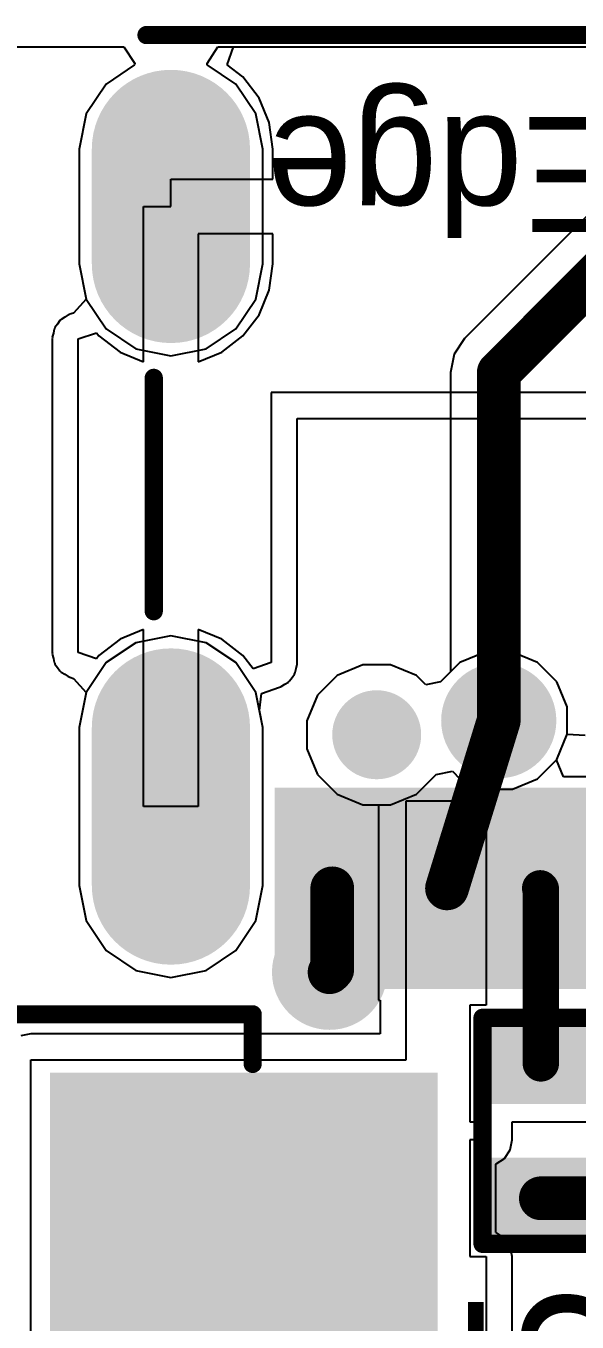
# Model space of a CAD drawing. Header units: millimetres. Extents: x -3 to 175, y -4 to 177.
# Drawn here: x 18.41 to 22.25, y 167.18 to 176.21 of the extents above; entities that cross this region are included whole.
import ezdxf

# ---------------------------------------------------------------- set-up
doc = ezdxf.new("R2010")
doc.units = ezdxf.units.MM
for name, color, linetype in [('BottomLayer', 5, 'Continuous'), ('BottomSolder', 6, 'Continuous'), ('MultiLayer', 9, 'Continuous'), ('PadHoleLayer', 156, 'Continuous'), ('TopLayer', 1, 'Continuous'), ('TopOverlay', 2, 'Continuous'), ('TopPaste', 8, 'Continuous'), ('TopSolder', 216, 'Continuous'), ('ViaHoleLayer', 16, 'Continuous')]:
    doc.layers.add(name, color=color, linetype=linetype)
doc.styles.add('Arial', font='', dxfattribs={"height": 0.2})
doc.styles.get('Arial').set_extended_font_data('Arial')

# ---------------------------------------------------------------- blocks, each defined once
blk = doc.blocks.new('R___0402_82')
at = {"layer": 'TopLayer'}
for points in [[(-0.6985, -0.3175), (-0.6985, 0.3175), (-0.2413, 0.3175), (-0.2413, -0.3175)], [(0.2413, -0.3175), (0.2413, 0.3175), (0.6985, 0.3175), (0.6985, -0.3175)]]:
    blk.add_hatch(color=1, dxfattribs=at).paths.add_polyline_path(points)
at = {"layer": 'TopPaste'}
for points in [[(-0.6985, -0.3175), (-0.6985, 0.3175), (-0.2413, 0.3175), (-0.2413, -0.3175)], [(0.2413, -0.3175), (0.2413, 0.3175), (0.6985, 0.3175), (0.6985, -0.3175)]]:
    blk.add_hatch(color=8, dxfattribs=at).paths.add_polyline_path(points)
at = {"layer": 'TopSolder'}
for points in [[(-0.7535, -0.3725), (-0.7535, 0.3725), (-0.1863, 0.3725), (-0.1863, -0.3725)], [(0.1863, -0.3725), (0.1863, 0.3725), (0.7535, 0.3725), (0.7535, -0.3725)]]:
    blk.add_hatch(color=216, dxfattribs=at).paths.add_polyline_path(points)
at = {"layer": 'TopOverlay'}
for points, const_width in [([(-0.7874, -0.4064), (-0.7874, 0.4064)], 0.127), ([(0.7874, 0.4064), (-0.7874, 0.4064)], 0.127), ([(0.7874, -0.4064), (0.7874, 0.4064)], 0.127), ([(0.7874, -0.4064), (-0.7874, -0.4064)], 0.127), ([(0.8128, -0.4318), (-0.8128, -0.4318)], 0.00323)]:
    blk.add_lwpolyline(points, dxfattribs=dict(at, const_width=const_width))
for points, const_width in [([(-0.8191, 0.4064, 1), (-0.7556, 0.4064, 1)], 0.0635), ([(-0.8191, 0.4064, 1), (-0.7556, 0.4064, 1)], 0.0635), ([(0.7556, 0.4064, 1), (0.8191, 0.4064, 1)], 0.0635), ([(0.7556, 0.4064, 1), (0.8191, 0.4064, 1)], 0.0635), ([(-0.8191, -0.4064, 1), (-0.7556, -0.4064, 1)], 0.0635), ([(-0.8191, -0.4064, 1), (-0.7556, -0.4064, 1)], 0.0635), ([(0.7556, -0.4064, 1), (0.8191, -0.4064, 1)], 0.0635), ([(0.7556, -0.4064, 1), (0.8191, -0.4064, 1)], 0.0635), ([(-0.8136, -0.4318, 1), (-0.812, -0.4318, 1)], 0.00161), ([(0.812, -0.4318, 1), (0.8136, -0.4318, 1)], 0.00161)]:
    blk.add_lwpolyline(points, format="xyb", close=True, dxfattribs=dict(at, const_width=const_width))
blk = doc.blocks.new('TYPE_C_31_M_12__114')
at = {"layer": 'BottomLayer'}
h = blk.add_hatch(color=5, dxfattribs=at)
edge = h.paths.add_edge_path()
edge.add_arc((4.325, 1.255), 0.45, 180, 360)
edge.add_line((4.775, 1.255), (4.775, 2.355))
edge.add_arc((4.325, 2.355), 0.45, 0, 180)
edge.add_line((3.875, 2.355), (3.875, 1.255))
h = blk.add_hatch(color=5, dxfattribs=at)
edge = h.paths.add_edge_path()
edge.add_arc((4.325, -2.775), 0.45, 180, 360)
edge.add_line((4.775, -2.775), (4.775, -1.975))
edge.add_arc((4.325, -1.975), 0.45, 0, 180)
edge.add_line((3.875, -1.975), (3.875, -2.775))
at = {"layer": 'BottomSolder'}
h = blk.add_hatch(color=6, dxfattribs=at)
edge = h.paths.add_edge_path()
edge.add_arc((4.325, 1.255), 0.5516, 180, 360)
edge.add_line((4.8766, 1.255), (4.8766, 2.355))
edge.add_arc((4.325, 2.355), 0.5516, 0, 180)
edge.add_line((3.7734, 2.355), (3.7734, 1.255))
h = blk.add_hatch(color=6, dxfattribs=at)
edge = h.paths.add_edge_path()
edge.add_arc((2.89, 1.305), 0.1016, 0, 360)
h = blk.add_hatch(color=6, dxfattribs=at)
edge = h.paths.add_edge_path()
edge.add_arc((4.325, -2.775), 0.5516, 180, 360)
edge.add_line((4.8766, -2.775), (4.8766, -1.975))
edge.add_arc((4.325, -1.975), 0.5516, 0, 180)
edge.add_line((3.7734, -1.975), (3.7734, -2.775))
at = {"layer": 'MultiLayer'}
h = blk.add_hatch(color=9, dxfattribs=at)
edge = h.paths.add_edge_path()
edge.add_arc((4.325, 1.255), 0.45, 180, 360)
edge.add_line((4.775, 1.255), (4.775, 2.355))
edge.add_arc((4.325, 2.355), 0.45, 0, 180)
edge.add_line((3.875, 2.355), (3.875, 1.255))
h = blk.add_hatch(color=9, dxfattribs=at)
edge = h.paths.add_edge_path()
edge.add_arc((4.325, -2.775), 0.45, 180, 360)
edge.add_line((4.775, -2.775), (4.775, -1.975))
edge.add_arc((4.325, -1.975), 0.45, 0, 180)
edge.add_line((3.875, -1.975), (3.875, -2.775))
at = {"layer": 'PadHoleLayer'}
h = blk.add_hatch(color=156, dxfattribs=at)
edge = h.paths.add_edge_path()
edge.add_arc((4.325, 1.255), 0.3, 180, 360)
edge.add_line((4.625, 1.255), (4.625, 2.355))
edge.add_arc((4.325, 2.355), 0.3, 0, 180)
edge.add_line((4.025, 2.355), (4.025, 1.255))
h = blk.add_hatch(color=156, dxfattribs=at)
edge = h.paths.add_edge_path()
edge.add_arc((2.89, 1.305), 0.31, 0, 360)
h = blk.add_hatch(color=156, dxfattribs=at)
edge = h.paths.add_edge_path()
edge.add_arc((4.325, -2.775), 0.3, 180, 360)
edge.add_line((4.625, -2.775), (4.625, -1.975))
edge.add_arc((4.325, -1.975), 0.3, 0, 180)
edge.add_line((4.025, -1.975), (4.025, -2.775))
at = {"layer": 'TopLayer'}
for points in [[(1.9, 1.775), (1.6, 1.775), (1.6, 2.975), (1.9, 2.975)], [(2.7, 1.775), (2.1, 1.775), (2.1, 2.975), (2.7, 2.975)], [(2.9, 2.975), (3.5, 2.975), (3.5, 1.775), (2.9, 1.775)]]:
    blk.add_hatch(color=1, dxfattribs=at).paths.add_polyline_path(points)
h = blk.add_hatch(color=1, dxfattribs=at)
edge = h.paths.add_edge_path()
edge.add_arc((4.325, 1.255), 0.45, 180, 360)
edge.add_line((4.775, 1.255), (4.775, 2.355))
edge.add_arc((4.325, 2.355), 0.45, 0, 180)
edge.add_line((3.875, 2.355), (3.875, 1.255))
h = blk.add_hatch(color=1, dxfattribs=at)
edge = h.paths.add_edge_path()
edge.add_arc((4.325, -2.775), 0.45, 180, 360)
edge.add_line((4.775, -2.775), (4.775, -1.975))
edge.add_arc((4.325, -1.975), 0.45, 0, 180)
edge.add_line((3.875, -1.975), (3.875, -2.775))
at = {"layer": 'TopPaste'}
for points in [[(1.9, 1.775), (1.6, 1.775), (1.6, 2.975), (1.9, 2.975)], [(2.7, 1.775), (2.1, 1.775), (2.1, 2.975), (2.7, 2.975)], [(2.9, 2.975), (3.5, 2.975), (3.5, 1.775), (2.9, 1.775)]]:
    blk.add_hatch(color=8, dxfattribs=at).paths.add_polyline_path(points)
at = {"layer": 'TopSolder'}
for points in [[(1.5016, 1.6734), (0.9984, 1.6734), (0.9984, 3.0766), (1.5016, 3.0766)], [(2.0016, 1.6734), (1.4984, 1.6734), (1.4984, 3.0766), (2.0016, 3.0766)], [(2.8016, 1.6734), (1.9984, 1.6734), (1.9984, 3.0766), (2.8016, 3.0766)], [(2.7984, 3.0766), (3.6016, 3.0766), (3.6016, 1.6734), (2.7984, 1.6734)]]:
    blk.add_hatch(color=216, dxfattribs=at).paths.add_polyline_path(points)
h = blk.add_hatch(color=216, dxfattribs=at)
edge = h.paths.add_edge_path()
edge.add_arc((4.325, 1.255), 0.5516, 180, 360)
edge.add_line((4.8766, 1.255), (4.8766, 2.355))
edge.add_arc((4.325, 2.355), 0.5516, 0, 180)
edge.add_line((3.7734, 2.355), (3.7734, 1.255))
h = blk.add_hatch(color=216, dxfattribs=at)
edge = h.paths.add_edge_path()
edge.add_arc((2.89, 1.305), 0.1016, 0, 360)
h = blk.add_hatch(color=216, dxfattribs=at)
edge = h.paths.add_edge_path()
edge.add_arc((4.325, -2.775), 0.5516, 180, 360)
edge.add_line((4.8766, -2.775), (4.8766, -1.975))
edge.add_arc((4.325, -1.975), 0.5516, 0, 180)
edge.add_line((3.7734, -1.975), (3.7734, -2.775))
at = {"layer": 'TopOverlay', "const_width": 0.127}
for points in [[(4.4446, 0.4446), (4.4446, -1.181)], [(4.4954, -3.569), (-4.4954, -3.569)]]:
    blk.add_lwpolyline(points, dxfattribs=at)
at = {"layer": 'TopOverlay', "const_width": 0.0635}
for points in [[(4.4129, 0.4446, 1), (4.4764, 0.4446, 1)], [(4.4129, -1.181, 1), (4.4764, -1.181, 1)], [(4.4637, -3.569, 1), (4.5272, -3.569, 1)]]:
    blk.add_lwpolyline(points, format="xyb", close=True, dxfattribs=at)
at = {"layer": 'TopOverlay'}
blk.add_text('PCB Edge', height=0.8, dxfattribs=at).set_placement((-1.3382, -2.9981))
blk = doc.blocks.new('SMA_133')
at = {"layer": 'TopLayer'}
for points in [[(-3.25, 0.85), (-0.75, 0.85), (-0.75, -0.85), (-3.25, -0.85)], [(0.75, 0.85), (3.25, 0.85), (3.25, -0.85), (0.75, -0.85)]]:
    blk.add_hatch(color=1, dxfattribs=at).paths.add_polyline_path(points)
at = {"layer": 'TopOverlay'}
for points in [[(-4.445, -1.4216), (-3.278, -1.4216), (-3.278, 1.4219), (-4.445, 1.4219)], [(-3.3, 0.924), (-2.596, 0.924), (-2.596, 1.4219), (-3.3, 1.4219)], [(-3.3, -1.4219), (-2.596, -1.4219), (-2.596, -0.924), (-3.3, -0.924)]]:
    blk.add_hatch(color=2, dxfattribs=at).paths.add_polyline_path(points)
at = {"layer": 'TopPaste'}
for points in [[(-3.25, 0.85), (-0.75, 0.85), (-0.75, -0.85), (-3.25, -0.85)], [(0.75, 0.85), (3.25, 0.85), (3.25, -0.85), (0.75, -0.85)]]:
    blk.add_hatch(color=8, dxfattribs=at).paths.add_polyline_path(points)
at = {"layer": 'TopSolder'}
for points in [[(-3.3516, 0.9516), (-0.6484, 0.9516), (-0.6484, -0.9516), (-3.3516, -0.9516)], [(0.6484, 0.9516), (3.3516, 0.9516), (3.3516, -0.9516), (0.6484, -0.9516)]]:
    blk.add_hatch(color=216, dxfattribs=at).paths.add_polyline_path(points)
at = {"layer": 'TopOverlay', "const_width": 0.127}
for points in [[(-2.6581, 1.3577), (2.0612, 1.3577)], [(2.0612, 1.0122), (2.0612, 1.3577)], [(2.0612, -1.3577), (2.0612, -1.0122)], [(-2.6581, -1.3577), (2.0612, -1.3577)]]:
    blk.add_lwpolyline(points, dxfattribs=at)
at = {"layer": 'TopOverlay', "const_width": 0.0635}
for points in [[(-2.6899, 1.3577, 1), (-2.6264, 1.3577, 1)], [(2.0295, 1.3577, 1), (2.093, 1.3577, 1)], [(2.0295, 1.3577, 1), (2.093, 1.3577, 1)], [(2.0295, 1.0122, 1), (2.093, 1.0122, 1)], [(2.0295, -1.0122, 1), (2.093, -1.0122, 1)], [(-2.6899, -1.3577, 1), (-2.6264, -1.3577, 1)], [(2.0295, -1.3577, 1), (2.093, -1.3577, 1)], [(2.0295, -1.3577, 1), (2.093, -1.3577, 1)]]:
    blk.add_lwpolyline(points, format="xyb", close=True, dxfattribs=at)

msp = doc.modelspace()

# ---------------------------------------------------------------- hatches: boundary and pattern name
at = {"layer": 'BottomLayer'}
h = msp.add_hatch(color=5, dxfattribs=at)
edge = h.paths.add_edge_path()
edge.add_arc((21.703, 171.3738), 0.3, 0, 360)
h = msp.add_hatch(color=5, dxfattribs=at)
edge = h.paths.add_edge_path()
edge.add_arc((20.5232, 169.6212), 0.3, 0, 360)
at = {"layer": 'BottomSolder'}
h = msp.add_hatch(color=6, dxfattribs=at)
edge = h.paths.add_edge_path()
edge.add_arc((21.703, 171.3738), 0.4016, 0, 360)
h = msp.add_hatch(color=6, dxfattribs=at)
edge = h.paths.add_edge_path()
edge.add_arc((20.5232, 169.6212), 0.4016, 0, 360)
at = {"layer": 'TopLayer'}
h = msp.add_hatch(color=1, dxfattribs=at)
edge = h.paths.add_edge_path()
edge.add_arc((21.703, 171.3738), 0.3, 0, 360)
h = msp.add_hatch(color=1, dxfattribs=at)
edge = h.paths.add_edge_path()
edge.add_arc((20.5232, 169.6212), 0.3, 0, 360)
at = {"layer": 'TopSolder'}
h = msp.add_hatch(color=216, dxfattribs=at)
edge = h.paths.add_edge_path()
edge.add_arc((21.703, 171.3738), 0.4016, 0, 360)
h = msp.add_hatch(color=216, dxfattribs=at)
edge = h.paths.add_edge_path()
edge.add_arc((20.5232, 169.6212), 0.4016, 0, 360)
at = {"layer": 'ViaHoleLayer'}
h = msp.add_hatch(color=16, dxfattribs=at)
edge = h.paths.add_edge_path()
edge.add_arc((21.703, 171.3738), 0.15, 0, 360)
h = msp.add_hatch(color=16, dxfattribs=at)
edge = h.paths.add_edge_path()
edge.add_arc((20.5232, 169.6212), 0.15, 0, 360)

# ---------------------------------------------------------------- linework, layer by layer
at = {"layer": 'BottomLayer'}
for p, q in [((-2.8144, 176.0678), (19.0898, 176.0678)), ((19.0898, 176.0678), (19.1647, 175.9501)), ((19.6693, 175.9501), (19.7442, 176.0678)), ((19.7442, 176.0678), (27.7398, 176.0678)), ((19.1635, 175.9408), (18.9644, 175.8078)), ((19.1647, 175.9501), (19.1635, 175.9408)), ((19.6705, 175.9408), (19.6693, 175.9501)), ((19.8696, 175.8078), (19.6705, 175.9408)), ((18.9644, 175.8078), (18.8256, 175.6001)), ((20.0084, 175.6001), (19.8696, 175.8078)), ((18.8256, 175.6001), (18.7769, 175.3552)), ((20.0571, 175.3552), (20.0084, 175.6001)), ((18.7769, 175.3552), (18.7769, 174.5552)), ((20.0571, 174.5552), (20.0571, 175.3552)), ((22.4949, 175.0663), (21.4649, 174.0363)), ((18.7769, 174.5552), (18.8256, 174.3102)), ((20.0084, 174.3102), (20.0571, 174.5552)), ((18.8256, 174.3102), (18.9644, 174.1025)), ((19.8696, 174.1025), (20.0084, 174.3102)), ((18.9644, 174.1025), (19.172, 173.9638)), ((19.662, 173.9638), (19.8696, 174.1025)), ((21.4649, 174.0363), (21.392, 173.927)), ((19.172, 173.9638), (19.417, 173.9151)), ((19.417, 173.9151), (19.662, 173.9638)), ((21.392, 173.927), (21.3663, 173.7982)), ((21.3663, 173.7982), (21.3663, 171.7128)), ((19.172, 171.9165), (18.9644, 171.7778)), ((19.417, 171.9653), (19.172, 171.9165)), ((19.662, 171.9165), (19.417, 171.9653)), ((19.8696, 171.7778), (19.662, 171.9165)), ((18.9644, 171.7778), (18.8256, 171.5701)), ((20.0084, 171.5701), (19.8696, 171.7778)), ((20.755, 171.763), (20.5757, 171.6887)), ((20.949, 171.763), (20.755, 171.763)), ((21.1283, 171.6887), (20.949, 171.763)), ((20.5757, 171.6887), (20.4385, 171.5515)), ((21.1934, 171.6237), (21.1283, 171.6887)), ((21.2979, 171.6445), (21.1934, 171.6237)), ((21.3663, 171.7128), (21.2979, 171.6445)), ((18.8256, 171.5701), (18.7769, 171.3252)), ((20.0571, 171.3252), (20.0084, 171.5701)), ((20.4385, 171.5515), (20.3642, 171.3722)), ((20.3642, 171.3722), (20.3642, 171.1781)), ((18.7769, 171.3252), (18.7769, 170.2252)), ((20.0571, 170.2252), (20.0571, 171.3252)), ((22.1081, 171.1031), (22.1808, 171.2788)), ((22.1808, 171.2788), (22.3049, 171.2719)), ((20.3642, 171.1781), (20.4385, 170.9989)), ((21.9737, 170.9687), (22.1081, 171.1031)), ((21.2655, 170.9989), (21.3796, 171.0215)), ((21.3796, 171.0215), (21.4323, 170.9687)), ((20.4385, 170.9989), (20.5757, 170.8616)), ((21.1283, 170.8616), (21.2655, 170.9989)), ((21.4323, 170.9687), (21.608, 170.896)), ((21.798, 170.896), (21.9737, 170.9687)), ((20.5757, 170.8616), (20.755, 170.7874)), ((20.949, 170.7874), (21.1283, 170.8616)), ((21.608, 170.896), (21.798, 170.896)), ((20.755, 170.7874), (20.949, 170.7874)), ((18.7769, 170.2252), (18.8256, 169.9802)), ((20.0084, 169.9802), (20.0571, 170.2252)), ((18.8256, 169.9802), (18.9644, 169.7725)), ((19.8696, 169.7725), (20.0084, 169.9802)), ((18.9644, 169.7725), (19.172, 169.6338)), ((19.662, 169.6338), (19.8696, 169.7725)), ((19.172, 169.6338), (19.417, 169.5851)), ((19.417, 169.5851), (19.662, 169.6338))]:
    msp.add_line(p, q, dxfattribs=at)
at = {"layer": 'BottomLayer', "const_width": 0.3048}
for points in [[(21.703, 173.7982), (22.733, 174.8282)], [(21.703, 171.3738), (21.703, 173.7982)]]:
    msp.add_lwpolyline(points, dxfattribs=at)
at = {"layer": 'BottomLayer', "const_width": 0.1524}
for points in [[(21.6268, 173.7982, 1), (21.7792, 173.7982, 1)], [(21.6268, 173.7982, 1), (21.7792, 173.7982, 1)], [(21.6268, 171.3738, 1), (21.7792, 171.3738, 1)]]:
    msp.add_lwpolyline(points, format="xyb", close=True, dxfattribs=at)
at = {"layer": 'TopLayer'}
for p, q in [((-2.8144, 176.0678), (19.0898, 176.0678)), ((19.0898, 176.0678), (19.1647, 175.9501)), ((19.8102, 175.9408), (19.8533, 176.0678)), ((19.8533, 176.0678), (27.6307, 176.0678)), ((19.1635, 175.9408), (18.9644, 175.8078)), ((19.1647, 175.9501), (19.1635, 175.9408)), ((19.9191, 175.8573), (19.8102, 175.9408)), ((18.9644, 175.8078), (18.8256, 175.6001)), ((20.0319, 175.7102), (19.9191, 175.8573)), ((20.1029, 175.5389), (20.0319, 175.7102)), ((18.8256, 175.6001), (18.7769, 175.3552)), ((20.1271, 175.3552), (20.1029, 175.5389)), ((18.7769, 175.3552), (18.7769, 174.5552)), ((20.1271, 175.1457), (20.1271, 175.3552)), ((19.417, 174.9552), (19.417, 175.1457)), ((19.417, 175.1457), (20.1271, 175.1457)), ((19.2265, 173.8721), (19.2265, 174.9552)), ((19.2265, 174.9552), (19.417, 174.9552)), ((20.1271, 174.7647), (19.6075, 174.7647)), ((19.6075, 174.7647), (19.6075, 173.8721)), ((20.1271, 174.5552), (20.1271, 174.7647)), ((18.7769, 174.5552), (18.8256, 174.3102)), ((20.1029, 174.3714), (20.1271, 174.5552)), ((20.0319, 174.2001), (20.1029, 174.3714)), ((18.8256, 174.3102), (18.7379, 174.2129)), ((18.6474, 174.164), (18.6424, 174.1607)), ((18.6511, 174.1688), (18.6474, 174.164)), ((18.6767, 174.1836), (18.6511, 174.1688)), ((18.7012, 174.2), (18.6767, 174.1836)), ((18.7071, 174.2012), (18.7012, 174.2)), ((18.7123, 174.2042), (18.7071, 174.2012)), ((18.7379, 174.2129), (18.7123, 174.2042)), ((19.9191, 174.0531), (20.0319, 174.2001)), ((18.5974, 174.0729), (18.5897, 174.0444)), ((18.6031, 174.1019), (18.5974, 174.0729)), ((18.6065, 174.1069), (18.6031, 174.1019)), ((18.608, 174.1127), (18.6065, 174.1069)), ((18.626, 174.1361), (18.608, 174.1127)), ((18.6424, 174.1607), (18.626, 174.1361)), ((18.7706, 174.0325), (18.8976, 174.0756)), ((18.8976, 174.0756), (18.9149, 174.0531)), ((18.5905, 174.0384), (18.5893, 174.0325)), ((18.5893, 174.0325), (18.5893, 171.8478)), ((18.5897, 174.0444), (18.5905, 174.0384)), ((18.7706, 171.8478), (18.7706, 174.0325)), ((18.9149, 174.0531), (19.062, 173.9402)), ((19.772, 173.9402), (19.9191, 174.0531)), ((19.062, 173.9402), (19.2265, 173.8721)), ((19.6075, 173.8721), (19.772, 173.9402)), ((25.168, 173.6598), (20.1168, 173.6598)), ((20.1168, 173.6598), (20.1168, 171.7782)), ((20.2981, 171.7782), (20.2981, 173.4785)), ((20.2981, 173.4785), (25.168, 173.4785)), ((19.2265, 172.0083), (19.062, 171.9401)), ((19.2265, 170.7752), (19.2265, 172.0083)), ((19.772, 171.9401), (19.6075, 172.0083)), ((19.6075, 172.0083), (19.6075, 170.7752)), ((19.062, 171.9401), (18.9149, 171.8273)), ((19.9191, 171.8273), (19.772, 171.9401)), ((18.5893, 171.8478), (18.5905, 171.8419)), ((18.5905, 171.8419), (18.5897, 171.836)), ((18.5897, 171.836), (18.5974, 171.8074)), ((18.8976, 171.8047), (18.7706, 171.8478)), ((18.9149, 171.8273), (18.8976, 171.8047)), ((19.9898, 171.7351), (19.9191, 171.8273)), ((21.608, 171.8516), (21.4323, 171.7789)), ((21.798, 171.8516), (21.608, 171.8516)), ((21.9737, 171.7789), (21.798, 171.8516)), ((18.5974, 171.8074), (18.6031, 171.7785)), ((18.6031, 171.7785), (18.6065, 171.7735)), ((18.6065, 171.7735), (18.608, 171.7676)), ((18.608, 171.7676), (18.626, 171.7442)), ((18.626, 171.7442), (18.6424, 171.7196)), ((20.1168, 171.7782), (19.9898, 171.7351)), ((20.2843, 171.7089), (20.29, 171.7378)), ((20.29, 171.7378), (20.2977, 171.7664)), ((20.2969, 171.7723), (20.2981, 171.7782)), ((20.2977, 171.7664), (20.2969, 171.7723)), ((20.755, 171.763), (20.5757, 171.6887)), ((20.949, 171.763), (20.755, 171.763)), ((21.1283, 171.6887), (20.949, 171.763)), ((21.4323, 171.7789), (21.2979, 171.6445)), ((22.1081, 171.6445), (21.9737, 171.7789)), ((18.6424, 171.7196), (18.6474, 171.7163)), ((18.6474, 171.7163), (18.6511, 171.7115)), ((18.6511, 171.7115), (18.6767, 171.6968)), ((18.6767, 171.6968), (18.7012, 171.6803)), ((18.7012, 171.6803), (18.7071, 171.6792)), ((18.7071, 171.6792), (18.7123, 171.6762)), ((18.7123, 171.6762), (18.7379, 171.6675)), ((18.7379, 171.6675), (18.8256, 171.5701)), ((20.2107, 171.6272), (20.2363, 171.6419)), ((20.2363, 171.6419), (20.24, 171.6467)), ((20.24, 171.6467), (20.245, 171.6501)), ((20.245, 171.6501), (20.2614, 171.6746)), ((20.2614, 171.6746), (20.2794, 171.6981)), ((20.2794, 171.6981), (20.2809, 171.7039)), ((20.2809, 171.7039), (20.2843, 171.7089)), ((20.5757, 171.6887), (20.4385, 171.5515)), ((21.1934, 171.6237), (21.1283, 171.6887)), ((21.2979, 171.6445), (21.1934, 171.6237)), ((22.1808, 171.4688), (22.1081, 171.6445)), ((18.8256, 171.5701), (18.7769, 171.3252)), ((20.0336, 171.4435), (20.0481, 171.5635)), ((20.0481, 171.5635), (20.1751, 171.6066)), ((20.1751, 171.6066), (20.1803, 171.6096)), ((20.1803, 171.6096), (20.1862, 171.6108)), ((20.1862, 171.6108), (20.2107, 171.6272)), ((20.4385, 171.5515), (20.3642, 171.3722)), ((22.1808, 171.2788), (22.1808, 171.4688)), ((20.0571, 171.3252), (20.0336, 171.4435)), ((20.3642, 171.3722), (20.3642, 171.1781)), ((18.7769, 171.3252), (18.7769, 170.2252)), ((20.0571, 170.2252), (20.0571, 171.3252)), ((22.1081, 171.1031), (22.1808, 171.2788)), ((20.3642, 171.1781), (20.4385, 170.9989)), ((22.1052, 171.1003), (22.1081, 171.1031)), ((22.1538, 170.983), (22.1052, 171.1003)), ((20.4385, 170.9989), (20.5757, 170.8616)), ((22.6812, 170.983), (22.1538, 170.983)), ((20.5757, 170.8616), (20.755, 170.7874)), ((19.6075, 170.7752), (19.2265, 170.7752)), ((20.755, 170.7874), (20.8642, 170.7874)), ((20.8642, 170.7874), (20.8642, 169.4274)), ((21.0566, 169.0116), (21.0566, 170.815)), ((21.0566, 170.815), (21.6154, 170.815)), ((21.6154, 170.815), (21.6154, 169.3926)), ((18.7769, 170.2252), (18.8256, 169.9802)), ((20.0084, 169.9802), (20.0571, 170.2252)), ((18.8256, 169.9802), (18.9644, 169.7725)), ((19.8696, 169.7725), (20.0084, 169.9802)), ((18.9644, 169.7725), (19.172, 169.6338)), ((19.662, 169.6338), (19.8696, 169.7725)), ((19.172, 169.6338), (19.417, 169.5851)), ((19.417, 169.5851), (19.662, 169.6338)), ((20.8642, 169.4274), (20.8753, 169.4274)), ((20.8753, 169.4274), (20.8753, 169.1929)), ((21.6154, 169.3926), (21.5011, 169.3926)), ((21.5011, 169.3926), (21.5011, 168.5798)), ((18.4404, 169.1929), (18.371, 169.1791)), ((20.8753, 169.1929), (18.4404, 169.1929)), ((18.4404, 167.005), (18.4404, 169.0116)), ((18.4404, 169.0116), (21.0566, 169.0116)), ((21.5011, 168.5798), (21.6154, 168.5798)), ((21.6154, 168.5798), (21.6154, 168.4528)), ((21.7967, 168.4528), (21.7967, 168.5798)), ((21.7967, 168.5798), (22.4917, 168.5798)), ((21.6154, 168.4528), (21.5011, 168.4528)), ((21.5011, 168.4528), (21.5011, 167.64)), ((21.7436, 168.3246), (21.7829, 168.3834)), ((21.7829, 168.3834), (21.7967, 168.4528)), ((21.6848, 168.2853), (21.7436, 168.3246)), ((21.6824, 168.2848), (21.6848, 168.2853)), ((21.6824, 167.8079), (21.6824, 168.2848)), ((21.6848, 167.8074), (21.6824, 167.8079)), ((21.7436, 167.7682), (21.6848, 167.8074)), ((21.7829, 167.7093), (21.7436, 167.7682)), ((21.7967, 167.64), (21.7829, 167.7093)), ((21.5011, 167.64), (21.6154, 167.64)), ((21.6154, 167.64), (21.6154, 167.005)), ((21.7967, 167.005), (21.7967, 167.64))]:
    msp.add_line(p, q, dxfattribs=at)
for points, const_width in [([(21.342, 170.2052), (21.703, 171.3738)], 0.3048), ([(20.542, 169.64), (20.542, 170.2052)], 0.3048), ([(21.992, 170.2052), (21.9964, 170.2008)], 0.254), ([(21.9964, 168.9862), (21.9964, 170.2008)], 0.254), ([(20.5232, 169.6212), (20.542, 169.64)], 0.3048), ([(21.9964, 168.0464), (22.6314, 168.0464)], 0.3048)]:
    msp.add_lwpolyline(points, dxfattribs=dict(at, const_width=const_width))
for points, const_width in [([(21.6268, 171.3738, 1), (21.7792, 171.3738, 1)], 0.1524), ([(20.4658, 170.2052, 1), (20.6182, 170.2052, 1)], 0.1524), ([(21.2658, 170.2052, 1), (21.4182, 170.2052, 1)], 0.1524), ([(21.9285, 170.2052, 1), (22.0555, 170.2052, 1)], 0.127), ([(21.9329, 170.2008, 1), (22.0599, 170.2008, 1)], 0.127), ([(21.9329, 170.2008, 1), (22.0599, 170.2008, 1)], 0.127), ([(20.447, 169.6212, 1), (20.5994, 169.6212, 1)], 0.1524), ([(20.4658, 169.64, 1), (20.6182, 169.64, 1)], 0.1524), ([(20.4658, 169.64, 1), (20.6182, 169.64, 1)], 0.1524), ([(21.9329, 168.9862, 1), (22.0599, 168.9862, 1)], 0.127), ([(21.9202, 168.0464, 1), (22.0726, 168.0464, 1)], 0.1524)]:
    msp.add_lwpolyline(points, format="xyb", close=True, dxfattribs=dict(at, const_width=const_width))

# ---------------------------------------------------------------- block references
for name, p, rotation in [('TYPE_C_31_M_12__114', (23.742, 172.5802), 180), ('R___0402_82', (21.9964, 168.5163), 270)]:
    msp.add_blockref(name, p, dxfattribs=dict(rotation=rotation))
msp.add_blockref('SMA_133', (17.9258, 167.9702))

# ---------------------------------------------------------------- texts
at = {"layer": 'TopOverlay', "style": 'Arial'}
msp.add_text('R5', height=1.016, rotation=90, dxfattribs=at).set_placement((22.5042, 165.6252))

doc.saveas('drawing.dxf')
